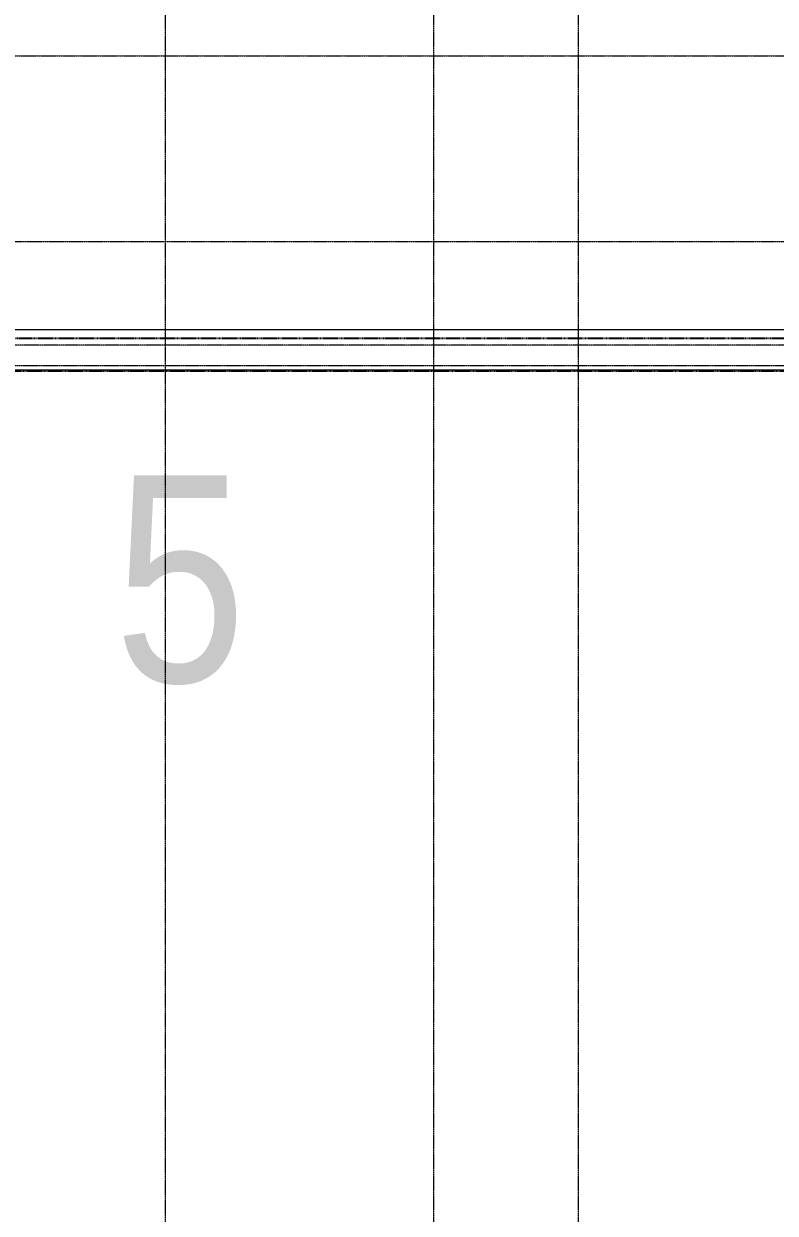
# Model space of a CAD drawing. Header units: millimetres. Extents: x -65509 to 912790, y 446 to 713294.
# Drawn here: x 421146 to 432058, y 562383 to 579650 of the extents above; entities that cross this region are included whole.
import ezdxf

# ---------------------------------------------------------------- set-up
doc = ezdxf.new("R2010")
doc.units = ezdxf.units.MM
doc.linetypes.add('CENTER2', pattern=[28.575, 19.05, -3.175, 3.175, -3.175])
doc.linetypes.add('DASHED', pattern=[19.05, 12.7, -6.35])
doc.layers.add('АР_Делит', color=250, linetype='Continuous', lineweight=0, plot=False)
doc.layers.add('АР_ФАСАД', color=250, linetype='Continuous', lineweight=9)
doc.layers.add('РД_Оси_100', color=250, linetype='Continuous', lineweight=0)
doc.styles.add('style1', font='ARIALN.TTF')

# ---------------------------------------------------------------- blocks, each defined once
blk = doc.blocks.new('СОШ_2200_АР_ОСИ_М100_28.05.24')
at = {"layer": 'АР_Делит', "color": 5, "linetype": 'DASHED'}
blk.add_lwpolyline([(114955, 135155), (114955, -355), (93595.036, -355), (93595.036, 13855), (94145, 13855), (94145, 68320), (66055, 68320), (66055, 13857.73), (83455, 13857.73), (83455, -355), (45245, -355), (45245, 13145), (44695, 13145), (44695, 26755), (45245, 26755), (45245, 68320), (20455, 68320), (20455, 26755), (27955, 26755), (27955, 13145), (-355, 13145), (-355, 100855), (37145, 100855), (37145, 129155)], dxfattribs=at)
at = {"layer": 'РД_Оси_100', "linetype": 'CENTER2'}
for p, q in [((37500, -6155), (37500, 139938.679)), ((-5954.958, 72900), (95715.503, 72900))]:
    blk.add_line(p, q, dxfattribs=at)
at = {"layer": 'РД_Оси_100', "color": 1, "linetype": 'CENTER2'}
blk.add_line((39600, -6155), (39600, 139938.679), dxfattribs=at)
blk.add_lwpolyline([(33600, 139938.679), (33600, -6155)], dxfattribs=at)
at = {"layer": 'РД_Оси_100', "linetype": 'CENTER2'}
for points in [[(119910, 70200), (-5954.958, 70200)], [(95715.503, 68700), (-5454.958, 68700), (-5954.958, 68850)], [(78274.959, 68400), (-5454.958, 68400), (-5954.958, 68250)]]:
    blk.add_lwpolyline(points, dxfattribs=at)

msp = doc.modelspace()

# ---------------------------------------------------------------- linework, layer by layer
at = {"layer": 'АР_Делит', "linetype": 'DASHED', "lineweight": 25}
msp.add_lwpolyline([(417300.882, 593483.318), (435100.882, 593483.318), (435100.882, 575083.318), (417300.882, 575083.318)], close=True, dxfattribs=at)
at = {"layer": 'АР_ФАСАД'}
for points in [[(434870.882, 532453.318), (409470.882, 532453.318), (409470.882, 575213.318), (434845.882, 575213.318)], [(434870.882, 533038.318), (410055.882, 533038.318), (410055.882, 574628.318), (434845.882, 574628.318)]]:
    msp.add_lwpolyline(points, dxfattribs=at)

# ---------------------------------------------------------------- block references
at = {"layer": 'РД_Оси_100'}
msp.add_blockref('СОШ_2200_АР_ОСИ_М100_28.05.24', (389600.882, 506283.318), dxfattribs=at)

# ---------------------------------------------------------------- texts
at = {"layer": 'АР_Делит', "insert": (423418.382, 571571.818), "char_height": 3000, "width": 19035, "attachment_point": 5, "style": 'style1'}
msp.add_mtext('5', dxfattribs=at)

doc.saveas('drawing.dxf')
